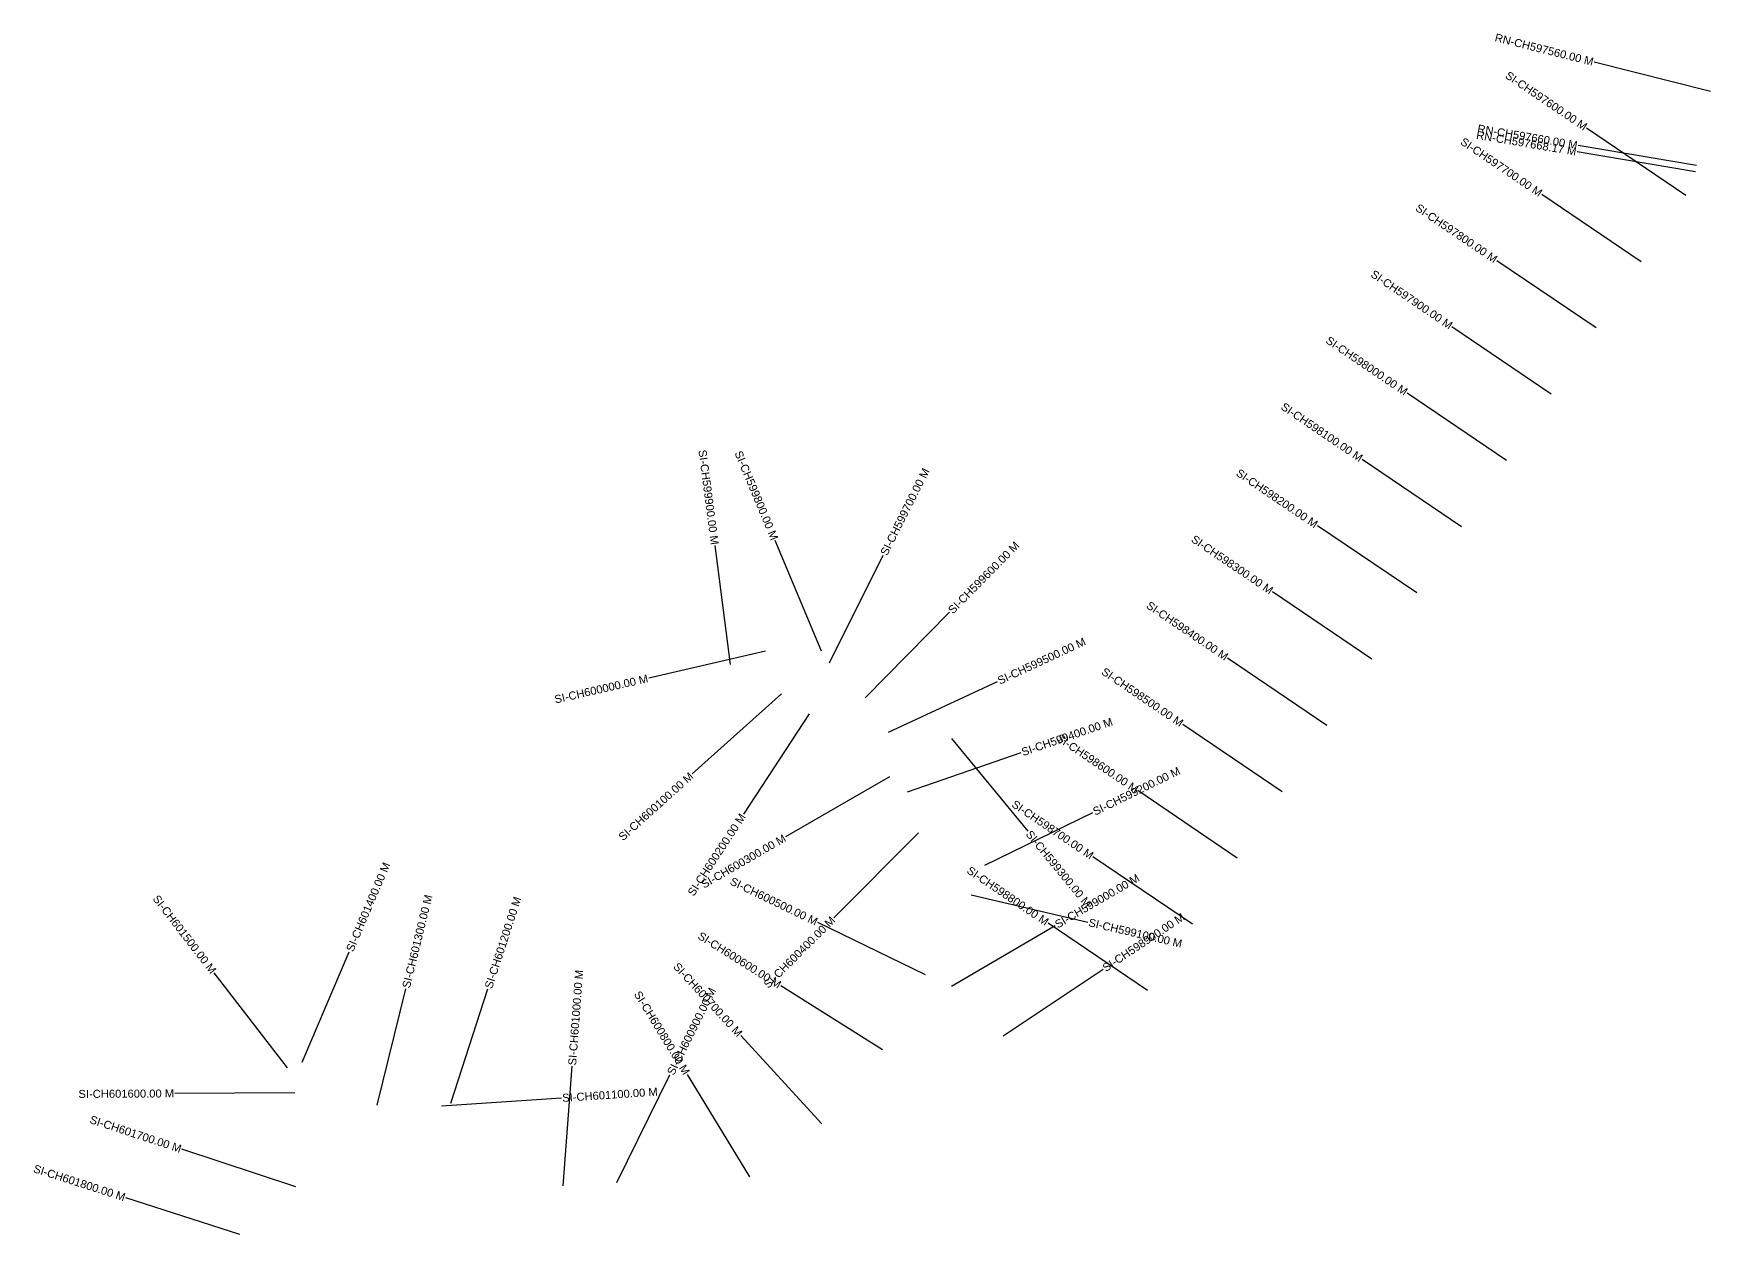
# Model space of a CAD drawing. Header units: metres. Extents: x 321152 to 325588, y 1830886 to 1832566.
# Drawn here: x 321152 to 323248, y 1831065 to 1832566 of the extents above; entities that cross this region are included whole.
import ezdxf
from ezdxf.enums import TextEntityAlignment as Align

# ---------------------------------------------------------------- set-up
doc = ezdxf.new("R2010")
doc.units = ezdxf.units.M
doc.header["$MEASUREMENT"] = 0
doc.layers.add('CS', color=134, linetype='Continuous')
doc.layers.add('CSMark', color=6, linetype='Continuous')
doc.styles.get("Standard").update_dxf_attribs({"font": 'arial.ttf'})

msp = doc.modelspace()

# ---------------------------------------------------------------- linework, layer by layer
at = {"layer": 'CS'}
for p, q in [((323248.1, 1832493.2), (323102.6, 1832529.8)), ((323217.4, 1832363.2), (323093.2, 1832447.3)), ((323230.6, 1832400.8), (323082.7, 1832425.8)), ((323229.3, 1832392.8), (323081.4, 1832417.8)), ((323161.4, 1832280.4), (323037.2, 1832364.5)), ((323105.3, 1832197.6), (322981.1, 1832281.7)), ((323049.2, 1832114.8), (322925, 1832198.9)), ((322993.1, 1832032), (322868.9, 1832116.1)), ((322937, 1831949.2), (322812.8, 1832033.3)), ((322881, 1831866.4), (322756.8, 1831950.5)), ((322023.5, 1831777.1), (322004, 1831925.9)), ((322136.9, 1831793.8), (322079.1, 1831932.2)), ((322147.1, 1831779.3), (322214.2, 1831913.5)), ((322824.9, 1831783.6), (322700.7, 1831867.7)), ((322191.8, 1831735.5), (322297.1, 1831842.3)), ((322067.3, 1831793.5), (321921.1, 1831760)), ((322768.8, 1831700.8), (322644.6, 1831784.9)), ((322221, 1831692.5), (322357, 1831755.8)), ((322087, 1831740.4), (321975.4, 1831640.2)), ((322121.8, 1831715.5), (322039.4, 1831590.1)), ((322712.7, 1831618), (322588.5, 1831702.1)), ((322244.6, 1831618.1), (322386.5, 1831666.9)), ((322299.5, 1831684.4), (322394.9, 1831568.6)), ((322222.1, 1831636.5), (322092.2, 1831561.5)), ((322656.6, 1831535.2), (322532.5, 1831619.4)), ((322341.4, 1831526.2), (322476.1, 1831592.1)), ((322258.4, 1831566.5), (322152.4, 1831460.4)), ((322600.6, 1831452.4), (322476.4, 1831536.6)), ((322324, 1831489.2), (322470.1, 1831455.2)), ((322267.2, 1831389.1), (322132.3, 1831454.6)), ((322299.5, 1831374.9), (322429, 1831450.7)), ((322544.5, 1831369.6), (322420.3, 1831453.8)), ((321488.1, 1831280), (321546.7, 1831418)), ((321469.8, 1831272.9), (321378.2, 1831391.7)), ((322364, 1831313), (322488.9, 1831396.1)), ((321581.9, 1831226.2), (321617.5, 1831371.9)), ((321673.9, 1831228.9), (321720.2, 1831371.6)), ((322213.2, 1831295.5), (322086.2, 1831375.3)), ((322137.6, 1831202.8), (322036.2, 1831313.4)), ((321814.2, 1831125.5), (321825.3, 1831275.1)), ((321881.1, 1831129.6), (321947.7, 1831264.1)), ((322047.7, 1831136.8), (321969.5, 1831264.8)), ((321479, 1831241.9), (321329, 1831241.1)), ((321662.3, 1831225.5), (321812, 1831235.3)), ((321480.1, 1831124.2), (321337.7, 1831171.2)), ((321410.3, 1831064.7), (321267.5, 1831110.7))]:
    msp.add_line(p, q, dxfattribs=at)

# ---------------------------------------------------------------- texts
at = {"layer": 'CSMark'}
for s, rotation, p in [('RN-CH597560.00 M', 345.8655, (323101.7, 1832530.1)), ('SI-CH597600.00 M', 325.8903, (323092.4, 1832447.9)), ('RN-CH597668.17 M', 350.4091, (323080.4, 1832417.9)), ('RN-CH597660.00 M', 350.4091, (323081.8, 1832426)), ('SI-CH597700.00 M', 325.8903, (323036.3, 1832365.1)), ('SI-CH597800.00 M', 325.8903, (322980.2, 1832282.3)), ('SI-CH597900.00 M', 325.8903, (322924.2, 1832199.5)), ('SI-CH598000.00 M', 325.8903, (322868.1, 1832116.7)), ('SI-CH598100.00 M', 325.8903, (322812, 1832033.9)), ('SI-CH599900.00 M', 277.4886, (322003.8, 1831926.8)), ('SI-CH599800.00 M', 292.6454, (322078.8, 1831933.1)), ('SI-CH598200.00 M', 325.8903, (322755.9, 1831951.1)), ('SI-CH598300.00 M', 325.8903, (322699.9, 1831868.3)), ('SI-CH598400.00 M', 325.8903, (322643.8, 1831785.5)), ('SI-CH598500.00 M', 325.8903, (322587.7, 1831702.7)), ('SI-CH600000.00 M', 12.8856, (321920.1, 1831759.8)), ('SI-CH598600.00 M', 325.8903, (322531.6, 1831619.9)), ('SI-CH600100.00 M', 41.9254, (321974.6, 1831639.6)), ('SI-CH598700.00 M', 325.8903, (322475.5, 1831537.1)), ('SI-CH600200.00 M', 56.6789, (322038.9, 1831589.3)), ('SI-CH600300.00 M', 30.0244, (322091.3, 1831561)), ('SI-CH598800.00 M', 325.8903, (322419.5, 1831454.3)), ('SI-CH600500.00 M', 334.0902, (322131.4, 1831455)), ('SI-CH601500.00 M', 307.6392, (321377.6, 1831392.5)), ('SI-CH600400.00 M', 45.0165, (322151.7, 1831459.7)), ('SI-CH600600.00 M', 327.8662, (322085.3, 1831375.8)), ('SI-CH600700.00 M', 312.5264, (322035.5, 1831314.1)), ('SI-CH600800.00 M', 301.4489, (321968.9, 1831265.7)), ('SI-CH601600.00 M', 0.3077, (321328, 1831241)), ('SI-CH601700.00 M', 341.7194, (321336.7, 1831171.5)), ('SI-CH601800.00 M', 342.1693, (321266.6, 1831111))]:
    msp.add_text(s, height=10, rotation=rotation, dxfattribs=at).set_placement(p, align=Align.MIDDLE_RIGHT)
for s, rotation, p in [('SI-CH599700.00 M', 63.4507, (322214.6, 1831914.4)), ('SI-CH599600.00 M', 45.4, (322297.8, 1831843)), ('SI-CH599500.00 M', 24.9346, (322357.9, 1831756.2)), ('SI-CH599400.00 M', 18.9743, (322387.4, 1831667.2)), ('SI-CH599200.00 M', 26.069, (322477, 1831592.5)), ('SI-CH599300.00 M', 309.4533, (322395.5, 1831567.8)), ('SI-CH601400.00 M', 66.9898, (321547.1, 1831419)), ('SI-CH599000.00 M', 30.3172, (322429.9, 1831451.2)), ('SI-CH601300.00 M', 76.258, (321617.7, 1831372.9)), ('SI-CH601200.00 M', 72.0156, (321720.5, 1831372.6)), ('SI-CH599100.00 M', 346.8998, (322471.1, 1831455)), ('SI-CH598900.00 M', 33.642, (322489.7, 1831396.7)), ('SI-CH601000.00 M', 85.7312, (321825.4, 1831276.1)), ('SI-CH600900.00 M', 63.6567, (321948.1, 1831265)), ('SI-CH601100.00 M', 3.7555, (321813, 1831235.4))]:
    msp.add_text(s, height=10, rotation=rotation, dxfattribs=at).set_placement(p, align=Align.MIDDLE_LEFT)

doc.saveas('drawing.dxf')
